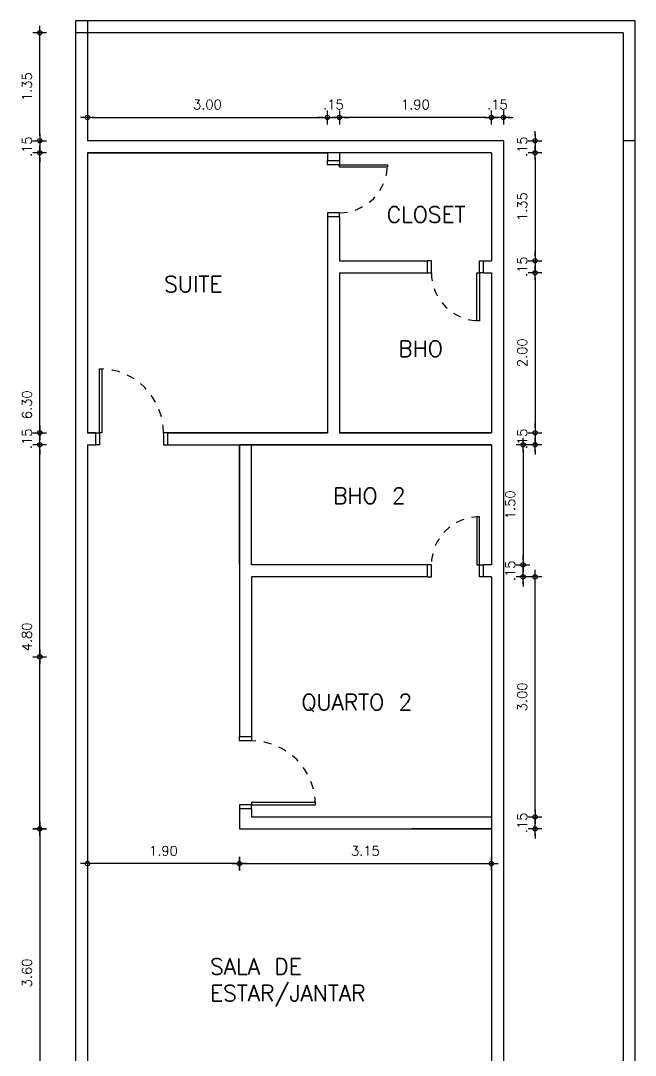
# Model space of a CAD drawing. Header units: millimetres. Extents: x 4595 to 4915, y 2085 to 2243.
# Drawn here: x 4839.31 to 4847, y 2199.25 to 2212.18 of the extents above; entities that cross this region are included whole.
import ezdxf

# ---------------------------------------------------------------- set-up
doc = ezdxf.new("R2010")
doc.units = ezdxf.units.MM
doc.header["$LTSCALE"] = 0.8
doc.linetypes.add('HIDDEN2', pattern=[0.1875, 0.125, -0.0625])
for name, color, linetype in [('parede', 2, 'Continuous'), ('PORTAS', 3, 'Continuous'), ('PROJEÇÃO', 8, 'HIDDEN2')]:
    doc.layers.add(name, color=color, linetype=linetype)
doc.styles.get("Standard").update_dxf_attribs({"font": 'txt.shx', "height": 0.12})
doc.dimstyles.new('ESCALA50', dxfattribs={"dimtxt": 0.1, "dimasz": 0.06, "dimexe": 0.18, "dimexo": 0.06, "dimgap": 0.1, "dimtad": 1, "dimzin": 4, "dimdsep": 46, "dimtxsty": 'Standard', "dimblk1": 'BOLA', "dimblk2": 'BOLA', "dimsah": 1, "dimcen": -0.06, "dimse1": 1, "dimse2": 1, "dimclrd": 7, "dimclrt": 3, "dimadec": 0, "dimazin": 0, "dimtfac": 1, "dimtix": 1, "dimtmove": 0, "dimatfit": 3, "dimldrblk": 'BOLA', "dimfxl": 0, "dimtolj": 1, "dimtzin": 4, "dimarcsym": 0})

# ---------------------------------------------------------------- blocks, each defined once
blk = doc.blocks.new('BOLA')
for p, q in [((-1.44, 0), (1.44, 0)), ((0, -1.44), (0, 1.44))]:
    blk.add_line(p, q)
blk.add_circle((0, 0), 0.452)
blk = doc.blocks.new('*D1024')
at = {"layer": 'Defpoints', "color": 0, "transparency": 16777216}
for p in [(4845.2, 2202.231), (4845.746, 2202.231), (4845.2, 2202.081)]:
    blk.add_point(p, dxfattribs=at)
at = {"layer": 'PORTAS', "color": 7, "lineweight": -2, "transparency": 16777216}
for p, q in [((4845.746, 2202.291), (4845.746, 2202.351)), ((4845.746, 2202.081), (4845.746, 2202.231)), ((4845.746, 2202.021), (4845.746, 2201.961))]:
    blk.add_line(p, q, dxfattribs=at)
at = {"layer": 'PORTAS', "color": 7, "lineweight": -2, "transparency": 16777216, "xscale": 0.06, "yscale": 0.06, "zscale": 0.06}
for p, rotation in [((4845.746, 2202.231), 270), ((4845.746, 2202.081), 90)]:
    blk.add_blockref('BOLA', p, dxfattribs=dict(at, rotation=rotation))
at = {"layer": 'PORTAS', "color": 3, "transparency": 16777216, "insert": (4845.586, 2202.156), "char_height": 0.12, "attachment_point": 5, "rotation": 90}
blk.add_mtext('\\A1;.15', dxfattribs=at)
blk = doc.blocks.new('*D1025')
at = {"layer": 'Defpoints', "color": 0, "transparency": 16777216}
for p in [(4845.2, 2205.231), (4845.746, 2205.231), (4845.2, 2202.231)]:
    blk.add_point(p, dxfattribs=at)
at = {"layer": 'PORTAS', "color": 7, "lineweight": -2, "transparency": 16777216}
blk.add_line((4845.746, 2202.291), (4845.746, 2205.171), dxfattribs=at)
at = {"layer": 'PORTAS', "color": 7, "lineweight": -2, "transparency": 16777216, "xscale": 0.06, "yscale": 0.06, "zscale": 0.06}
for p, rotation in [((4845.746, 2205.231), 90), ((4845.746, 2202.231), 270)]:
    blk.add_blockref('BOLA', p, dxfattribs=dict(at, rotation=rotation))
at = {"layer": 'PORTAS', "color": 3, "transparency": 16777216, "insert": (4845.586, 2203.731), "char_height": 0.12, "attachment_point": 5, "rotation": 90}
blk.add_mtext('\\A1;3.00', dxfattribs=at)
blk = doc.blocks.new('*D1026')
at = {"layer": 'Defpoints', "color": 0, "transparency": 16777216}
for p in [(4845.2, 2205.381), (4845.596, 2205.381), (4845.2, 2205.231)]:
    blk.add_point(p, dxfattribs=at)
at = {"layer": 'PORTAS', "color": 7, "lineweight": -2, "transparency": 16777216}
for p, q in [((4845.596, 2205.441), (4845.596, 2205.501)), ((4845.596, 2205.231), (4845.596, 2205.381)), ((4845.596, 2205.171), (4845.596, 2205.111))]:
    blk.add_line(p, q, dxfattribs=at)
at = {"layer": 'PORTAS', "color": 7, "lineweight": -2, "transparency": 16777216, "xscale": 0.06, "yscale": 0.06, "zscale": 0.06}
for p, rotation in [((4845.596, 2205.381), 270), ((4845.596, 2205.231), 90)]:
    blk.add_blockref('BOLA', p, dxfattribs=dict(at, rotation=rotation))
at = {"layer": 'PORTAS', "color": 3, "transparency": 16777216, "insert": (4845.436, 2205.306), "char_height": 0.12, "attachment_point": 5, "rotation": 90}
blk.add_mtext('\\A1;.15', dxfattribs=at)
blk = doc.blocks.new('*D1027')
at = {"layer": 'Defpoints', "color": 0, "transparency": 16777216}
for p in [(4845.2, 2206.881), (4845.2, 2205.381), (4845.596, 2205.381)]:
    blk.add_point(p, dxfattribs=at)
at = {"layer": 'PORTAS', "color": 7, "lineweight": -2, "transparency": 16777216}
blk.add_line((4845.596, 2206.821), (4845.596, 2205.441), dxfattribs=at)
at = {"layer": 'PORTAS', "color": 7, "lineweight": -2, "transparency": 16777216, "xscale": 0.06, "yscale": 0.06, "zscale": 0.06}
for p, rotation in [((4845.596, 2206.881), 90), ((4845.596, 2205.381), 270)]:
    blk.add_blockref('BOLA', p, dxfattribs=dict(at, rotation=rotation))
at = {"layer": 'PORTAS', "color": 3, "transparency": 16777216, "insert": (4845.436, 2206.131), "char_height": 0.12, "attachment_point": 5, "rotation": 90}
blk.add_mtext('\\A1;1.50', dxfattribs=at)
blk = doc.blocks.new('*D1028')
at = {"layer": 'Defpoints', "color": 0, "transparency": 16777216}
for p in [(4845.35, 2207.031), (4845.35, 2206.881), (4845.746, 2206.881)]:
    blk.add_point(p, dxfattribs=at)
at = {"layer": 'PORTAS', "color": 7, "lineweight": -2, "transparency": 16777216}
for p, q in [((4845.746, 2207.091), (4845.746, 2207.151)), ((4845.746, 2207.031), (4845.746, 2206.881)), ((4845.746, 2206.821), (4845.746, 2206.761))]:
    blk.add_line(p, q, dxfattribs=at)
at = {"layer": 'PORTAS', "color": 7, "lineweight": -2, "transparency": 16777216, "xscale": 0.06, "yscale": 0.06, "zscale": 0.06}
for p, rotation in [((4845.746, 2207.031), 270), ((4845.746, 2206.881), 90)]:
    blk.add_blockref('BOLA', p, dxfattribs=dict(at, rotation=rotation))
at = {"layer": 'PORTAS', "color": 3, "transparency": 16777216, "insert": (4845.586, 2206.956), "char_height": 0.12, "attachment_point": 5, "rotation": 90}
blk.add_mtext('\\A1;.15', dxfattribs=at)
blk = doc.blocks.new('*D1029')
at = {"layer": 'Defpoints', "color": 0, "transparency": 16777216}
for p in [(4845.2, 2209.031), (4845.2, 2207.031), (4845.746, 2207.031)]:
    blk.add_point(p, dxfattribs=at)
at = {"layer": 'PORTAS', "color": 7, "lineweight": -2, "transparency": 16777216}
blk.add_line((4845.746, 2208.971), (4845.746, 2207.091), dxfattribs=at)
at = {"layer": 'PORTAS', "color": 7, "lineweight": -2, "transparency": 16777216, "xscale": 0.06, "yscale": 0.06, "zscale": 0.06}
for p, rotation in [((4845.746, 2209.031), 90), ((4845.746, 2207.031), 270)]:
    blk.add_blockref('BOLA', p, dxfattribs=dict(at, rotation=rotation))
at = {"layer": 'PORTAS', "color": 3, "transparency": 16777216, "insert": (4845.586, 2208.031), "char_height": 0.12, "attachment_point": 5, "rotation": 90}
blk.add_mtext('\\A1;2.00', dxfattribs=at)
blk = doc.blocks.new('*D1030')
at = {"layer": 'Defpoints', "color": 0, "transparency": 16777216}
for p in [(4845.2, 2209.181), (4845.2, 2209.031), (4845.746, 2209.031)]:
    blk.add_point(p, dxfattribs=at)
at = {"layer": 'PORTAS', "color": 7, "lineweight": -2, "transparency": 16777216}
for p, q in [((4845.746, 2209.241), (4845.746, 2209.301)), ((4845.746, 2209.181), (4845.746, 2209.031)), ((4845.746, 2208.971), (4845.746, 2208.911))]:
    blk.add_line(p, q, dxfattribs=at)
at = {"layer": 'PORTAS', "color": 7, "lineweight": -2, "transparency": 16777216, "xscale": 0.06, "yscale": 0.06, "zscale": 0.06}
for p, rotation in [((4845.746, 2209.181), 270), ((4845.746, 2209.031), 90)]:
    blk.add_blockref('BOLA', p, dxfattribs=dict(at, rotation=rotation))
at = {"layer": 'PORTAS', "color": 3, "transparency": 16777216, "insert": (4845.586, 2209.106), "char_height": 0.12, "attachment_point": 5, "rotation": 90}
blk.add_mtext('\\A1;.15', dxfattribs=at)
blk = doc.blocks.new('*D1031')
at = {"layer": 'Defpoints', "color": 0, "transparency": 16777216}
for p in [(4845.2, 2210.531), (4845.2, 2209.181), (4845.746, 2209.181)]:
    blk.add_point(p, dxfattribs=at)
at = {"layer": 'PORTAS', "color": 7, "lineweight": -2, "transparency": 16777216}
blk.add_line((4845.746, 2210.471), (4845.746, 2209.241), dxfattribs=at)
at = {"layer": 'PORTAS', "color": 7, "lineweight": -2, "transparency": 16777216, "xscale": 0.06, "yscale": 0.06, "zscale": 0.06}
for p, rotation in [((4845.746, 2210.531), 90), ((4845.746, 2209.181), 270)]:
    blk.add_blockref('BOLA', p, dxfattribs=dict(at, rotation=rotation))
at = {"layer": 'PORTAS', "color": 3, "transparency": 16777216, "insert": (4845.586, 2209.856), "char_height": 0.12, "attachment_point": 5, "rotation": 90}
blk.add_mtext('\\A1;1.35', dxfattribs=at)
blk = doc.blocks.new('*D1032')
at = {"layer": 'Defpoints', "color": 0, "transparency": 16777216}
for p in [(4845.2, 2210.681), (4845.2, 2210.531), (4845.746, 2210.531)]:
    blk.add_point(p, dxfattribs=at)
at = {"layer": 'PORTAS', "color": 7, "lineweight": -2, "transparency": 16777216}
for p, q in [((4845.746, 2210.741), (4845.746, 2210.801)), ((4845.746, 2210.681), (4845.746, 2210.531)), ((4845.746, 2210.471), (4845.746, 2210.411))]:
    blk.add_line(p, q, dxfattribs=at)
at = {"layer": 'PORTAS', "color": 7, "lineweight": -2, "transparency": 16777216, "xscale": 0.06, "yscale": 0.06, "zscale": 0.06}
for p, rotation in [((4845.746, 2210.681), 270), ((4845.746, 2210.531), 90)]:
    blk.add_blockref('BOLA', p, dxfattribs=dict(at, rotation=rotation))
at = {"layer": 'PORTAS', "color": 3, "transparency": 16777216, "insert": (4845.586, 2210.606), "char_height": 0.12, "attachment_point": 5, "rotation": 90}
blk.add_mtext('\\A1;.15', dxfattribs=at)
blk = doc.blocks.new('*D1033')
at = {"layer": 'Defpoints', "color": 0, "transparency": 16777216}
for p in [(4839.553, 2206.881), (4842.05, 2206.881), (4842.05, 2202.081)]:
    blk.add_point(p, dxfattribs=at)
at = {"layer": 'PORTAS', "color": 7, "lineweight": -2, "transparency": 16777216}
blk.add_line((4839.553, 2202.141), (4839.553, 2206.821), dxfattribs=at)
at = {"layer": 'PORTAS', "color": 7, "lineweight": -2, "transparency": 16777216, "xscale": 0.06, "yscale": 0.06, "zscale": 0.06}
for p, rotation in [((4839.553, 2206.881), 90), ((4839.553, 2202.081), 270)]:
    blk.add_blockref('BOLA', p, dxfattribs=dict(at, rotation=rotation))
at = {"layer": 'PORTAS', "color": 3, "transparency": 16777216, "insert": (4839.393, 2204.481), "char_height": 0.12, "attachment_point": 5, "rotation": 90}
blk.add_mtext('\\A1;4.80', dxfattribs=at)
blk = doc.blocks.new('*D1034')
at = {"layer": 'Defpoints', "color": 0, "transparency": 16777216}
for p in [(4839.553, 2207.031), (4840.15, 2207.031), (4840.15, 2206.881)]:
    blk.add_point(p, dxfattribs=at)
at = {"layer": 'PORTAS', "color": 7, "lineweight": -2, "transparency": 16777216}
for p, q in [((4839.553, 2207.091), (4839.553, 2207.151)), ((4839.553, 2206.881), (4839.553, 2207.031)), ((4839.553, 2206.821), (4839.553, 2206.761))]:
    blk.add_line(p, q, dxfattribs=at)
at = {"layer": 'PORTAS', "color": 7, "lineweight": -2, "transparency": 16777216, "xscale": 0.06, "yscale": 0.06, "zscale": 0.06}
for p, rotation in [((4839.553, 2207.031), 270), ((4839.553, 2206.881), 90)]:
    blk.add_blockref('BOLA', p, dxfattribs=dict(at, rotation=rotation))
at = {"layer": 'PORTAS', "color": 3, "transparency": 16777216, "insert": (4839.393, 2206.956), "char_height": 0.12, "attachment_point": 5, "rotation": 90}
blk.add_mtext('\\A1;.15', dxfattribs=at)
blk = doc.blocks.new('*D1035')
at = {"layer": 'Defpoints', "color": 0, "transparency": 16777216}
for p in [(4839.553, 2210.531), (4840.15, 2210.531), (4840.15, 2204.231)]:
    blk.add_point(p, dxfattribs=at)
at = {"layer": 'PORTAS', "color": 7, "lineweight": -2, "transparency": 16777216}
blk.add_line((4839.553, 2204.291), (4839.553, 2210.471), dxfattribs=at)
at = {"layer": 'PORTAS', "color": 7, "lineweight": -2, "transparency": 16777216, "xscale": 0.06, "yscale": 0.06, "zscale": 0.06}
for p, rotation in [((4839.553, 2210.531), 90), ((4839.553, 2204.231), 270)]:
    blk.add_blockref('BOLA', p, dxfattribs=dict(at, rotation=rotation))
at = {"layer": 'PORTAS', "color": 3, "transparency": 16777216, "insert": (4839.393, 2207.381), "char_height": 0.12, "attachment_point": 5, "rotation": 90}
blk.add_mtext('\\A1;6.30', dxfattribs=at)
blk = doc.blocks.new('*D1036')
at = {"layer": 'Defpoints', "color": 0, "transparency": 16777216}
for p in [(4840, 2210.681), (4839.553, 2210.531), (4840, 2210.531)]:
    blk.add_point(p, dxfattribs=at)
at = {"layer": 'PORTAS', "color": 7, "lineweight": -2, "transparency": 16777216}
for p, q in [((4839.553, 2210.741), (4839.553, 2210.801)), ((4839.553, 2210.681), (4839.553, 2210.531)), ((4839.553, 2210.471), (4839.553, 2210.411))]:
    blk.add_line(p, q, dxfattribs=at)
at = {"layer": 'PORTAS', "color": 7, "lineweight": -2, "transparency": 16777216, "xscale": 0.06, "yscale": 0.06, "zscale": 0.06}
for p, rotation in [((4839.553, 2210.681), 270), ((4839.553, 2210.531), 90)]:
    blk.add_blockref('BOLA', p, dxfattribs=dict(at, rotation=rotation))
at = {"layer": 'PORTAS', "color": 3, "transparency": 16777216, "insert": (4839.393, 2210.606), "char_height": 0.12, "attachment_point": 5, "rotation": 90}
blk.add_mtext('\\A1;.15', dxfattribs=at)
blk = doc.blocks.new('*D1037')
at = {"layer": 'Defpoints', "color": 0, "transparency": 16777216}
for p in [(4839.553, 2212.031), (4840, 2212.031), (4840, 2210.681)]:
    blk.add_point(p, dxfattribs=at)
at = {"layer": 'PORTAS', "color": 7, "lineweight": -2, "transparency": 16777216}
blk.add_line((4839.553, 2210.741), (4839.553, 2211.971), dxfattribs=at)
at = {"layer": 'PORTAS', "color": 7, "lineweight": -2, "transparency": 16777216, "xscale": 0.06, "yscale": 0.06, "zscale": 0.06}
for p, rotation in [((4839.553, 2212.031), 90), ((4839.553, 2210.681), 270)]:
    blk.add_blockref('BOLA', p, dxfattribs=dict(at, rotation=rotation))
at = {"layer": 'PORTAS', "color": 3, "transparency": 16777216, "insert": (4839.393, 2211.356), "char_height": 0.12, "attachment_point": 5, "rotation": 90}
blk.add_mtext('\\A1;1.35', dxfattribs=at)
blk = doc.blocks.new('*D1038')
at = {"layer": 'Defpoints', "color": 0, "transparency": 16777216}
for p in [(4842.05, 2202.081), (4839.553, 2198.481), (4842.05, 2198.481)]:
    blk.add_point(p, dxfattribs=at)
at = {"layer": 'PORTAS', "color": 7, "lineweight": -2, "transparency": 16777216}
blk.add_line((4839.553, 2202.021), (4839.553, 2198.541), dxfattribs=at)
at = {"layer": 'PORTAS', "color": 7, "lineweight": -2, "transparency": 16777216, "xscale": 0.06, "yscale": 0.06, "zscale": 0.06}
for p, rotation in [((4839.553, 2202.081), 90), ((4839.553, 2198.481), 270)]:
    blk.add_blockref('BOLA', p, dxfattribs=dict(at, rotation=rotation))
at = {"layer": 'PORTAS', "color": 3, "transparency": 16777216, "insert": (4839.393, 2200.281), "char_height": 0.12, "attachment_point": 5, "rotation": 90}
blk.add_mtext('\\A1;3.60', dxfattribs=at)
blk = doc.blocks.new('*D1018')
at = {"layer": 'Defpoints', "color": 0, "transparency": 16777216}
for p in [(4842.05, 2202.081), (4845.2, 2202.081), (4845.2, 2201.647)]:
    blk.add_point(p, dxfattribs=at)
at = {"layer": 'PORTAS', "color": 7, "lineweight": -2, "transparency": 16777216}
blk.add_line((4842.11, 2201.647), (4845.14, 2201.647), dxfattribs=at)
at = {"layer": 'PORTAS', "color": 7, "lineweight": -2, "transparency": 16777216, "xscale": 0.06, "yscale": 0.06, "zscale": 0.06, "rotation": 180}
blk.add_blockref('BOLA', (4842.05, 2201.647), dxfattribs=at)
at = {"layer": 'PORTAS', "color": 7, "lineweight": -2, "transparency": 16777216, "xscale": 0.06, "yscale": 0.06, "zscale": 0.06}
blk.add_blockref('BOLA', (4845.2, 2201.647), dxfattribs=at)
at = {"layer": 'PORTAS', "color": 3, "transparency": 16777216, "insert": (4843.625, 2201.807), "char_height": 0.12, "attachment_point": 5}
blk.add_mtext('\\A1;3.15', dxfattribs=at)
blk = doc.blocks.new('*D1019')
at = {"layer": 'Defpoints', "color": 0, "transparency": 16777216}
for p in [(4840.15, 2202.081), (4842.05, 2202.081), (4840.15, 2201.647)]:
    blk.add_point(p, dxfattribs=at)
at = {"layer": 'PORTAS', "color": 7, "lineweight": -2, "transparency": 16777216}
blk.add_line((4841.99, 2201.647), (4840.21, 2201.647), dxfattribs=at)
at = {"layer": 'PORTAS', "color": 7, "lineweight": -2, "transparency": 16777216, "xscale": 0.06, "yscale": 0.06, "zscale": 0.06, "rotation": 180}
blk.add_blockref('BOLA', (4840.15, 2201.647), dxfattribs=at)
at = {"layer": 'PORTAS', "color": 7, "lineweight": -2, "transparency": 16777216, "xscale": 0.06, "yscale": 0.06, "zscale": 0.06}
blk.add_blockref('BOLA', (4842.05, 2201.647), dxfattribs=at)
at = {"layer": 'PORTAS', "color": 3, "transparency": 16777216, "insert": (4841.1, 2201.807), "char_height": 0.12, "attachment_point": 5}
blk.add_mtext('\\A1;1.90', dxfattribs=at)
blk = doc.blocks.new('*D1043')
at = {"layer": 'Defpoints', "color": 0, "transparency": 16777216}
for p in [(4843.15, 2210.972), (4840.15, 2210.681), (4843.15, 2210.531)]:
    blk.add_point(p, dxfattribs=at)
at = {"layer": 'PORTAS', "color": 7, "lineweight": -2, "transparency": 16777216}
blk.add_line((4840.21, 2210.972), (4843.09, 2210.972), dxfattribs=at)
at = {"layer": 'PORTAS', "color": 7, "lineweight": -2, "transparency": 16777216, "xscale": 0.06, "yscale": 0.06, "zscale": 0.06, "rotation": 180}
blk.add_blockref('BOLA', (4840.15, 2210.972), dxfattribs=at)
at = {"layer": 'PORTAS', "color": 7, "lineweight": -2, "transparency": 16777216, "xscale": 0.06, "yscale": 0.06, "zscale": 0.06}
blk.add_blockref('BOLA', (4843.15, 2210.972), dxfattribs=at)
at = {"layer": 'PORTAS', "color": 3, "transparency": 16777216, "insert": (4841.65, 2211.132), "char_height": 0.12, "attachment_point": 5}
blk.add_mtext('\\A1;3.00', dxfattribs=at)
blk = doc.blocks.new('*D1044')
at = {"layer": 'Defpoints', "color": 0, "transparency": 16777216}
for p in [(4843.3, 2210.972), (4843.15, 2210.681), (4843.3, 2210.531)]:
    blk.add_point(p, dxfattribs=at)
at = {"layer": 'PORTAS', "color": 7, "lineweight": -2, "transparency": 16777216}
for p, q in [((4843.09, 2210.972), (4843.03, 2210.972)), ((4843.15, 2210.972), (4843.3, 2210.972)), ((4843.36, 2210.972), (4843.42, 2210.972))]:
    blk.add_line(p, q, dxfattribs=at)
at = {"layer": 'PORTAS', "color": 7, "lineweight": -2, "transparency": 16777216, "xscale": 0.06, "yscale": 0.06, "zscale": 0.06}
blk.add_blockref('BOLA', (4843.15, 2210.972), dxfattribs=at)
at = {"layer": 'PORTAS', "color": 7, "lineweight": -2, "transparency": 16777216, "xscale": 0.06, "yscale": 0.06, "zscale": 0.06, "rotation": 180}
blk.add_blockref('BOLA', (4843.3, 2210.972), dxfattribs=at)
at = {"layer": 'PORTAS', "color": 3, "transparency": 16777216, "insert": (4843.225, 2211.132), "char_height": 0.12, "attachment_point": 5}
blk.add_mtext('\\A1;.15', dxfattribs=at)
blk = doc.blocks.new('*D1045')
at = {"layer": 'Defpoints', "color": 0, "transparency": 16777216}
for p in [(4843.3, 2210.972), (4845.2, 2210.681), (4843.3, 2210.531)]:
    blk.add_point(p, dxfattribs=at)
at = {"layer": 'PORTAS', "color": 7, "lineweight": -2, "transparency": 16777216}
blk.add_line((4845.14, 2210.972), (4843.36, 2210.972), dxfattribs=at)
at = {"layer": 'PORTAS', "color": 7, "lineweight": -2, "transparency": 16777216, "xscale": 0.06, "yscale": 0.06, "zscale": 0.06, "rotation": 180}
blk.add_blockref('BOLA', (4843.3, 2210.972), dxfattribs=at)
at = {"layer": 'PORTAS', "color": 7, "lineweight": -2, "transparency": 16777216, "xscale": 0.06, "yscale": 0.06, "zscale": 0.06}
blk.add_blockref('BOLA', (4845.2, 2210.972), dxfattribs=at)
at = {"layer": 'PORTAS', "color": 3, "transparency": 16777216, "insert": (4844.25, 2211.132), "char_height": 0.12, "attachment_point": 5}
blk.add_mtext('\\A1;1.90', dxfattribs=at)
blk = doc.blocks.new('*D1046')
at = {"layer": 'Defpoints', "color": 0, "transparency": 16777216}
for p in [(4845.2, 2210.972), (4845.2, 2210.681), (4845.35, 2210.681)]:
    blk.add_point(p, dxfattribs=at)
at = {"layer": 'PORTAS', "color": 7, "lineweight": -2, "transparency": 16777216}
for p, q in [((4845.14, 2210.972), (4845.08, 2210.972)), ((4845.35, 2210.972), (4845.2, 2210.972)), ((4845.41, 2210.972), (4845.47, 2210.972))]:
    blk.add_line(p, q, dxfattribs=at)
at = {"layer": 'PORTAS', "color": 7, "lineweight": -2, "transparency": 16777216, "xscale": 0.06, "yscale": 0.06, "zscale": 0.06}
blk.add_blockref('BOLA', (4845.2, 2210.972), dxfattribs=at)
at = {"layer": 'PORTAS', "color": 7, "lineweight": -2, "transparency": 16777216, "xscale": 0.06, "yscale": 0.06, "zscale": 0.06, "rotation": 180}
blk.add_blockref('BOLA', (4845.35, 2210.972), dxfattribs=at)
at = {"layer": 'PORTAS', "color": 3, "transparency": 16777216, "insert": (4845.275, 2211.132), "char_height": 0.12, "attachment_point": 5}
blk.add_mtext('\\A1;.15', dxfattribs=at)

msp = doc.modelspace()

# ---------------------------------------------------------------- linework, layer by layer
at = {"layer": 'parede', "color": 0}
for p, q in [((4847, 2212.181), (4840, 2212.181)), ((4845.35, 2210.681), (4840.15, 2210.681)), ((4847, 2210.681), (4846.85, 2210.681)), ((4845.2, 2210.531), (4840.15, 2210.531))]:
    msp.add_line(p, q, dxfattribs=at)
at = {"layer": 'parede', "color": 253}
for p, q in [((4840, 2212.181), (4840, 2185.181)), ((4840.15, 2212.181), (4840.15, 2210.681)), ((4847, 2187.181), (4847, 2212.181)), ((4846.85, 2212.031), (4840, 2212.031)), ((4846.85, 2212.031), (4846.85, 2187.331)), ((4845.35, 2210.681), (4840.15, 2210.681)), ((4845.35, 2210.681), (4845.35, 2198.331)), ((4840.15, 2210.531), (4840.15, 2207.031)), ((4845.2, 2210.531), (4845.2, 2209.181)), ((4845.2, 2209.031), (4845.2, 2207.031)), ((4840.15, 2206.881), (4840.15, 2187.331)), ((4845.2, 2206.881), (4845.2, 2205.381)), ((4845.2, 2205.231), (4845.2, 2198.481))]:
    msp.add_line(p, q, dxfattribs=at)
at = {"layer": 'PORTAS', "color": 0}
for p, q in [((4840.15, 2210.531), (4843.15, 2210.531)), ((4843.15, 2210.531), (4843.15, 2210.431)), ((4843.3, 2210.531), (4843.3, 2210.431)), ((4843.15, 2209.731), (4843.15, 2207.031)), ((4843.3, 2209.731), (4843.3, 2209.181)), ((4843.3, 2209.181), (4844.4, 2209.181)), ((4845.1, 2209.181), (4845.2, 2209.181)), ((4843.3, 2209.031), (4843.3, 2207.031)), ((4843.3, 2209.031), (4844.4, 2209.031)), ((4845.1, 2209.031), (4845.2, 2209.031)), ((4840.15, 2207.031), (4840.25, 2207.031)), ((4841.15, 2207.031), (4843.15, 2207.031)), ((4842.05, 2207.031), (4843.15, 2207.031)), ((4843.15, 2207.031), (4842.05, 2207.031)), ((4842.05, 2207.031), (4843.15, 2207.031)), ((4842.2, 2207.031), (4843.15, 2207.031)), ((4843.15, 2207.031), (4842.7, 2207.031)), ((4843.3, 2207.031), (4845.2, 2207.031)), ((4845.2, 2207.031), (4843.3, 2207.031)), ((4845.2, 2207.031), (4843.3, 2207.031)), ((4843.3, 2207.031), (4845.2, 2207.031)), ((4843.3, 2207.031), (4845.2, 2207.031)), ((4843.3, 2207.031), (4845.2, 2207.031)), ((4845.2, 2207.031), (4844.25, 2207.031)), ((4840.15, 2206.881), (4840.25, 2206.881)), ((4841.15, 2206.881), (4845.2, 2206.881)), ((4842.05, 2206.881), (4845.2, 2206.881)), ((4842.05, 2205.381), (4842.05, 2206.881)), ((4842.05, 2206.881), (4842.05, 2203.231)), ((4845.2, 2206.881), (4842.05, 2206.881)), ((4842.2, 2205.381), (4842.2, 2206.881)), ((4845.2, 2206.881), (4842.2, 2206.881)), ((4842.05, 2205.381), (4842.05, 2203.231)), ((4844.4, 2205.381), (4842.2, 2205.381)), ((4844.4, 2205.381), (4842.7, 2205.381)), ((4845.2, 2205.381), (4845.1, 2205.381)), ((4845.2, 2205.381), (4845.1, 2205.381)), ((4844.4, 2205.231), (4842.2, 2205.231)), ((4844.4, 2205.231), (4842.2, 2205.231)), ((4842.2, 2205.231), (4842.2, 2203.231)), ((4845.2, 2205.231), (4845.1, 2205.231)), ((4845.2, 2205.231), (4845.1, 2205.231)), ((4842.05, 2202.331), (4842.05, 2202.081)), ((4842.05, 2202.331), (4842.05, 2202.081)), ((4842.2, 2202.331), (4842.2, 2202.231)), ((4842.2, 2202.231), (4845.2, 2202.231)), ((4842.05, 2202.081), (4845.2, 2202.081)), ((4842.05, 2202.081), (4845.2, 2202.081)), ((4845.2, 2202.081), (4844.2, 2202.081))]:
    msp.add_line(p, q, dxfattribs=at)
at = {"layer": 'PORTAS'}
for p, q in [((4843.3, 2210.431), (4843.15, 2210.431)), ((4843.3, 2209.731), (4843.15, 2209.731)), ((4844.4, 2209.031), (4844.4, 2209.181)), ((4845.1, 2209.031), (4845.1, 2209.181)), ((4840.25, 2207.031), (4840.25, 2206.881)), ((4841.15, 2207.031), (4841.15, 2206.881)), ((4844.4, 2205.231), (4844.4, 2205.381)), ((4845.1, 2205.231), (4845.1, 2205.381)), ((4842.2, 2203.231), (4842.05, 2203.231)), ((4842.2, 2202.331), (4842.05, 2202.331))]:
    msp.add_line(p, q, dxfattribs=at)
at = {"layer": 'PORTAS', "color": 6}
for p, q in [((4840.25, 2207.031), (4840.15, 2207.031)), ((4843.15, 2207.031), (4841.15, 2207.031))]:
    msp.add_line(p, q, dxfattribs=at)
at = {"layer": 'PORTAS'}
for points in [[(4843.3, 2210.431), (4843.3, 2210.381), (4843.15, 2210.381), (4843.15, 2210.431)], [(4843.3, 2209.731), (4843.3, 2209.781), (4843.15, 2209.781), (4843.15, 2209.731)], [(4844.4, 2209.031), (4844.45, 2209.031), (4844.45, 2209.181), (4844.4, 2209.181)], [(4845.1, 2209.031), (4845.05, 2209.031), (4845.05, 2209.181), (4845.1, 2209.181)], [(4840.25, 2207.031), (4840.3, 2207.031), (4840.3, 2206.881), (4840.25, 2206.881)], [(4841.15, 2207.031), (4841.1, 2207.031), (4841.1, 2206.881), (4841.15, 2206.881)], [(4844.4, 2205.231), (4844.45, 2205.231), (4844.45, 2205.381), (4844.4, 2205.381)], [(4845.1, 2205.231), (4845.05, 2205.231), (4845.05, 2205.381), (4845.1, 2205.381)], [(4842.2, 2203.231), (4842.2, 2203.181), (4842.05, 2203.181), (4842.05, 2203.231)], [(4842.2, 2202.331), (4842.2, 2202.381), (4842.05, 2202.381), (4842.05, 2202.331)]]:
    msp.add_lwpolyline(points, dxfattribs=at)
for points in [[(4843.3, 2210.381), (4843.9, 2210.381), (4843.9, 2210.351), (4843.3, 2210.351)], [(4845.05, 2209.031), (4845.05, 2208.431), (4845.02, 2208.431), (4845.02, 2209.031)], [(4840.3, 2207.031), (4840.3, 2207.831), (4840.33, 2207.831), (4840.33, 2207.031)], [(4845.05, 2205.381), (4845.05, 2205.981), (4845.02, 2205.981), (4845.02, 2205.381)], [(4842.2, 2202.381), (4843, 2202.381), (4843, 2202.411), (4842.2, 2202.411)]]:
    msp.add_lwpolyline(points, close=True, dxfattribs=at)
at = {"layer": 'PROJEÇÃO'}
for centre, radius, start, end in [((4843.3, 2210.381), 0.6, 270, 360), ((4845.05, 2209.031), 0.6, 180, 270), ((4840.3, 2207.031), 0.8, 0, 90), ((4845.05, 2205.381), 0.6, 90, 180), ((4842.2, 2202.381), 0.8, 0, 90)]:
    msp.add_arc(centre, radius, start, end, dxfattribs=at)

# ---------------------------------------------------------------- texts
at = {"layer": 'PORTAS', "color": 6, "char_height": 0.2, "attachment_point": 1}
for s, insert in [('{\\C2;CLOSET}', (4843.892, 2209.858)), ('{\\C2;SUITE}', (4841.109, 2208.989)), ('{\\C2;BHO}', (4844.036, 2208.182)), ('{\\C2;BHO 2}', (4843.221, 2206.344)), ('{\\C2;QUARTO 2}', (4842.824, 2203.764)), ('{\\C2;SALA DE ESTAR/JANTAR}', (4841.682, 2200.461))]:
    msp.add_mtext_dynamic_manual_height_columns(s, width=2.05949, gutter_width=0.6, heights=[0], dxfattribs=dict(at, insert=insert))

# ---------------------------------------------------------------- dimensions: what is measured, and where the dimension line sits
at = {"layer": 'PORTAS', "color": 6}
for base, p1, p2, picture, middle in [((4839.553, 2212.031), (4840, 2210.681), (4840, 2212.031), '*D1037', (4839.393, 2211.356)), ((4839.553, 2210.531), (4840, 2210.681), (4840, 2210.531), '*D1036', (4839.393, 2210.606)), ((4845.746, 2210.531), (4845.2, 2210.681), (4845.2, 2210.531), '*D1032', (4845.586, 2210.606)), ((4839.553, 2210.531), (4840.15, 2204.231), (4840.15, 2210.531), '*D1035', (4839.393, 2207.381)), ((4845.746, 2209.181), (4845.2, 2210.531), (4845.2, 2209.181), '*D1031', (4845.586, 2209.856)), ((4845.746, 2209.031), (4845.2, 2209.181), (4845.2, 2209.031), '*D1030', (4845.586, 2209.106)), ((4845.746, 2207.031), (4845.2, 2209.031), (4845.2, 2207.031), '*D1029', (4845.586, 2208.031)), ((4839.553, 2207.031), (4840.15, 2206.881), (4840.15, 2207.031), '*D1034', (4839.393, 2206.956)), ((4845.746, 2206.881), (4845.35, 2207.031), (4845.35, 2206.881), '*D1028', (4845.586, 2206.956)), ((4839.553, 2206.881), (4842.05, 2202.081), (4842.05, 2206.881), '*D1033', (4839.393, 2204.481)), ((4845.596, 2205.381), (4845.2, 2206.881), (4845.2, 2205.381), '*D1027', (4845.436, 2206.131)), ((4845.596, 2205.381), (4845.2, 2205.231), (4845.2, 2205.381), '*D1026', (4845.436, 2205.306)), ((4845.746, 2205.231), (4845.2, 2202.231), (4845.2, 2205.231), '*D1025', (4845.586, 2203.731)), ((4845.746, 2202.231), (4845.2, 2202.081), (4845.2, 2202.231), '*D1024', (4845.586, 2202.156)), ((4839.553, 2198.481), (4842.05, 2202.081), (4842.05, 2198.481), '*D1038', (4839.393, 2200.281))]:
    dim = msp.add_linear_dim(base=base, p1=p1, p2=p2, angle=90, dimstyle='ESCALA50', override={"dimfxl": 0.18}, dxfattribs=at)
    dim.commit()
    dim.dimension.update_dxf_attribs({"geometry": picture, "text_midpoint": middle})
for base, p1, p2, picture, middle in [((4843.15, 2210.972), (4840.15, 2210.681), (4843.15, 2210.531), '*D1043', (4841.65, 2211.132)), ((4843.3, 2210.972), (4843.15, 2210.681), (4843.3, 2210.531), '*D1044', (4843.225, 2211.132)), ((4843.3, 2210.972), (4845.2, 2210.681), (4843.3, 2210.531), '*D1045', (4844.25, 2211.132)), ((4845.2, 2210.972), (4845.35, 2210.681), (4845.2, 2210.681), '*D1046', (4845.275, 2211.132)), ((4840.15, 2201.647), (4842.05, 2202.081), (4840.15, 2202.081), '*D1019', (4841.1, 2201.807)), ((4845.2, 2201.647), (4842.05, 2202.081), (4845.2, 2202.081), '*D1018', (4843.625, 2201.807))]:
    dim = msp.add_linear_dim(base=base, p1=p1, p2=p2, dimstyle='ESCALA50', override={"dimfxl": 0.18}, dxfattribs=at)
    dim.commit()
    dim.dimension.update_dxf_attribs({"geometry": picture, "text_midpoint": middle})

doc.saveas('drawing.dxf')
